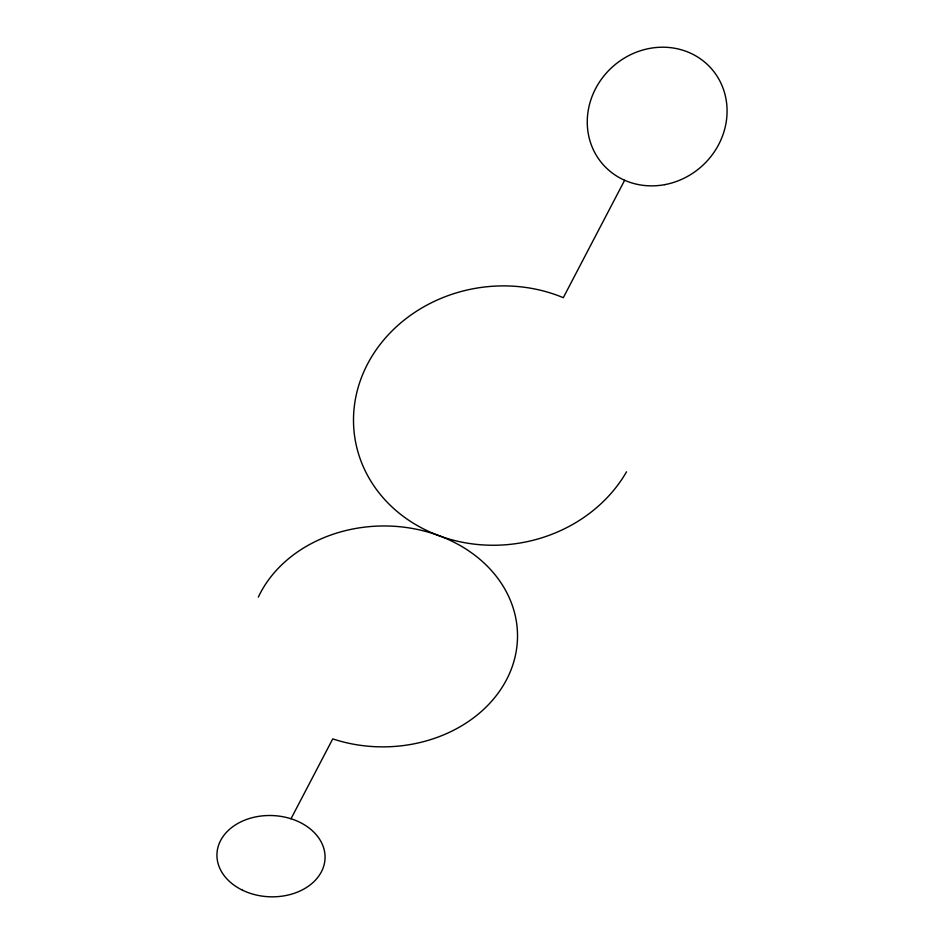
<?xml version="1.0" encoding="UTF-8"?>
<svg xmlns="http://www.w3.org/2000/svg" width="944" height="944" viewBox="0 0 944 944"><rect width="100%" height="100%" fill="white"/><g stroke="black" fill="none" stroke-linecap="round" stroke-linejoin="round"><path stroke-width="1.42" d="M291.012 818.743L332.748 738.881A134.107 110.448 -0.7 0 0 507.896 677.013A134.107 110.448 -0.7 0 0 432.517 533.443A134.107 110.448 -0.7 0 0 258.326 597.127M624.645 180.269L563.297 297.679A145.199 129.281 -8.9 0 0 369.293 360.82A145.199 129.281 -8.9 0 0 431.75 532.782A145.199 129.281 -8.9 0 0 626.533 471.811M242.514 890.204A54.091 40.639 2.4 0 0 325.043 858.391A54.091 40.639 2.4 0 0 245.44 819.876A54.091 40.639 2.4 0 0 242.514 890.204M664.635 184.67A72.346 66.8 -42 0 0 713.629 71.343A72.346 66.8 -42 0 0 593.233 93.586A72.346 66.8 -42 0 0 664.635 184.67"/></g></svg>
